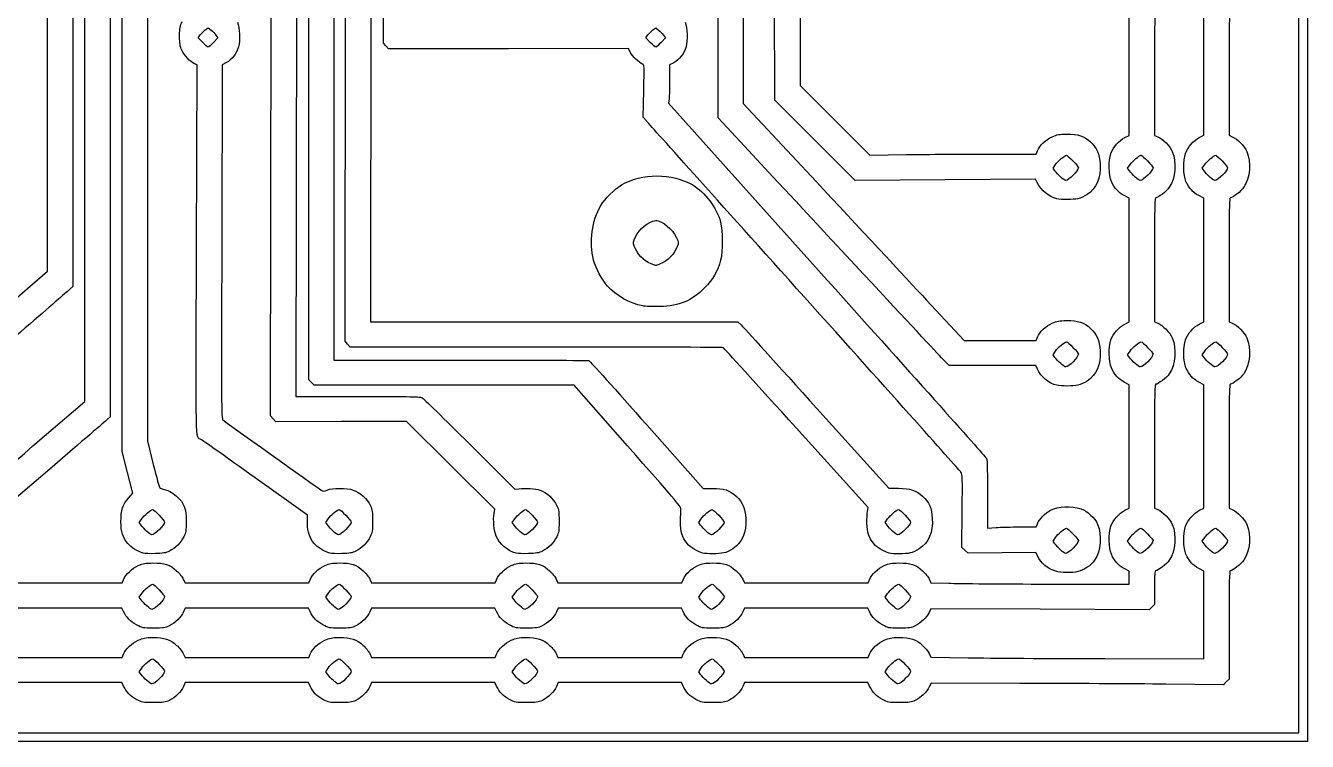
# Model space of a CAD drawing. Extents: x 0 to 100, y 0 to 150.
# Drawn here: x 56.43 to 100.08, y 0 to 24.37 of the extents above; entities that cross this region are included whole.
import ezdxf

# ---------------------------------------------------------------- set-up
doc = ezdxf.new("R2010")
doc.units = 0
doc.layers.add('Calque_1', color=7, linetype='CONTINUOUS')

msp = doc.modelspace()

# ---------------------------------------------------------------- linework, layer by layer
at = {"layer": 'Calque_1', "color": 7}
for p, q in [((99.790247, 0.285757), (99.790247, 75.041132)), ((100.075997, 75.041132), (100.075997, 0.000007)), ((68.611739, 23.781762), (68.611739, 47.816013)), ((59.309085, 33.750246), (59.309085, 22.402198)), ((60.578997, 31.210246), (60.578715, 20.724807)), ((68.192009, 29.429955), (68.175669, 14.287437)), ((67.307756, 13.624192), (67.329967, 28.76719)), ((66.928983, 27.513965), (66.928983, 12.985899)), ((66.071739, 12.314266), (66.071739, 26.842332)), ((80.867261, 26.801904), (80.867261, 24.265031)), ((80.009997, 23.683642), (80.009997, 26.130294)), ((82.803986, 25.802778), (82.803986, 22.335015)), ((57.1805, 16.017882), (57.181064, 25.541717)), ((65.652026, 25.62007), (65.63577, 11.747533)), ((58.038879, 25.026681), (58.038879, 15.494769)), ((64.767655, 11.084404), (64.789894, 24.957345)), ((81.940626, 21.833644), (81.935743, 25.244018)), ((94.011654, 22.741432), (94.011654, 24.844334)), ((96.551798, 22.742041), (96.551798, 24.844947)), ((62.306945, 23.959365), (62.37833, 24.055918)), ((62.547875, 24.227343), (62.646038, 24.302214)), ((62.646038, 24.302214), (62.745767, 24.224165)), ((62.911953, 24.052783), (62.978414, 23.959446)), ((77.546942, 23.959365), (77.61833, 24.055918)), ((77.787875, 24.227343), (77.886035, 24.302214)), ((77.886035, 24.302214), (77.985767, 24.224165)), ((78.151953, 24.052783), (78.218414, 23.959446)), ((80.867261, 24.265031), (80.867261, 21.728155)), ((62.46044, 23.800115), (62.306945, 23.959365)), ((62.46044, 23.800115), (62.46044, 23.800115)), ((62.978414, 23.959446), (62.829415, 23.800157)), ((68.699332, 23.683729), (68.611739, 23.781762)), ((68.786923, 23.585694), (68.699332, 23.683729)), ((72.873263, 23.589052), (68.786923, 23.585694)), ((76.959598, 23.592411), (72.873263, 23.589052)), ((77.021619, 23.470841), (76.959598, 23.592411)), ((77.700437, 23.800115), (77.546942, 23.959365)), ((77.700437, 23.800115), (77.700437, 23.800115)), ((78.218414, 23.959446), (78.069415, 23.800157)), ((80.009997, 21.236993), (80.009997, 23.683642)), ((58.450232, 11.572882), (58.451078, 22.981154)), ((62.271777, 23.038651), (62.176285, 23.078205)), ((62.248946, 16.77612), (62.271777, 23.038651)), ((63.128395, 23.039732), (63.110785, 17.020562)), ((63.269791, 23.114741), (63.128395, 23.039732)), ((78.358989, 23.034601), (78.358706, 22.542423)), ((78.505084, 23.112102), (78.358989, 23.034601)), ((94.011654, 20.638529), (94.011654, 22.741432)), ((94.870123, 22.749261), (94.870123, 20.638312)), ((96.551798, 20.639142), (96.551798, 22.742041)), ((97.410273, 22.74987), (97.410273, 20.638921)), ((59.309085, 22.402198), (59.309085, 11.054155)), ((82.803986, 22.335015), (83.992853, 21.147709)), ((77.460046, 21.251959), (77.480168, 22.149318)), ((78.339346, 21.891489), (78.320268, 21.732739)), ((83.306542, 20.468806), (81.940626, 21.833644)), ((78.320268, 21.732739), (83.729189, 15.705076)), ((80.867261, 21.728155), (83.349231, 19.063526)), ((77.570807, 21.127296), (77.460046, 21.251959)), ((80.163193, 21.072203), (80.009997, 21.236993)), ((83.992853, 21.147709), (85.181719, 19.960403)), ((59.721747, 9.873273), (59.721747, 20.861349)), ((60.578715, 20.724807), (60.578433, 10.239371)), ((93.856929, 20.560122), (94.011654, 20.638529)), ((94.870123, 20.638312), (94.980577, 20.592163)), ((96.39707, 20.560735), (96.551798, 20.639142)), ((97.410273, 20.638921), (97.520726, 20.592772)), ((84.672461, 19.103966), (83.306542, 20.468806)), ((90.835886, 20.00251), (90.881513, 20.111716)), ((85.181719, 19.960403), (86.426929, 19.981457)), ((89.254011, 20.00251), (90.835886, 20.00251)), ((91.416401, 19.51636), (91.499617, 19.64211)), ((93.956401, 19.51636), (94.039617, 19.64211)), ((96.496401, 19.51636), (96.579617, 19.64211)), ((91.481814, 19.424497), (91.416401, 19.51636)), ((91.675636, 19.216626), (91.675636, 19.216626)), ((94.021814, 19.424497), (93.956401, 19.51636)), ((94.215636, 19.216626), (94.215636, 19.216626)), ((96.561814, 19.424497), (96.496401, 19.51636)), ((96.755636, 19.216626), (96.755636, 19.216626)), ((87.747492, 19.127192), (84.672461, 19.103966)), ((90.822523, 19.150419), (87.747492, 19.127192)), ((90.880006, 19.029877), (90.822523, 19.150419)), ((91.549144, 18.476529), (91.549155, 18.476526)), ((94.01151, 18.494334), (93.836256, 18.58591)), ((94.01151, 16.391432), (94.01151, 18.494334)), ((96.551651, 18.494947), (96.376394, 18.586522)), ((96.551651, 16.392041), (96.551651, 18.494947)), ((77.824663, 16.223371), (77.824649, 16.22336)), ((94.01151, 14.288529), (94.01151, 16.391432)), ((94.870123, 16.399261), (94.870123, 14.288309)), ((96.551651, 14.289142), (96.551651, 16.392041)), ((97.410273, 16.39987), (97.410273, 14.288921)), ((52.871062, 12.283761), (57.1805, 16.017882)), ((58.038879, 15.494769), (57.919818, 15.385222)), ((87.112261, 15.025708), (88.393315, 13.652519)), ((77.444761, 14.828999), (77.444755, 14.828999)), ((68.175669, 14.287437), (74.427447, 14.287437)), ((74.427447, 14.287437), (80.679225, 14.287437)), ((80.679225, 14.287437), (80.802621, 14.168373)), ((93.856785, 14.210122), (94.01151, 14.288529)), ((94.870123, 14.288309), (94.980577, 14.242163)), ((96.396923, 14.210735), (96.551651, 14.289142)), ((97.410273, 14.288921), (97.520726, 14.242772)), ((67.396188, 13.525539), (67.307756, 13.624192)), ((88.393315, 13.652519), (89.614612, 13.652519)), ((89.614612, 13.652519), (90.835912, 13.652519)), ((90.835912, 13.652519), (90.881539, 13.761727)), ((67.484617, 13.426879), (67.396188, 13.525539)), ((73.818742, 13.428573), (67.484617, 13.426879)), ((91.416401, 13.16636), (91.499617, 13.29211)), ((91.481814, 13.074497), (91.416401, 13.16636)), ((93.956401, 13.16636), (94.039617, 13.29211)), ((94.021814, 13.074497), (93.956401, 13.16636)), ((96.496401, 13.16636), (96.579617, 13.29211)), ((96.561814, 13.074497), (96.496401, 13.16636)), ((66.928983, 12.985899), (71.244387, 12.985899)), ((87.883063, 12.795294), (87.77585, 12.89848)), ((89.354025, 12.795294), (87.883063, 12.795294)), ((90.824987, 12.795294), (89.354025, 12.795294)), ((90.88124, 12.677331), (90.824987, 12.795294)), ((91.675636, 12.866626), (91.675636, 12.866626)), ((94.215636, 12.866626), (94.215636, 12.866626)), ((96.755636, 12.866626), (96.755636, 12.866626)), ((66.164547, 12.221457), (66.071739, 12.314266)), ((66.257356, 12.128649), (66.164547, 12.221457)), ((94.011366, 12.144334), (93.836112, 12.23591)), ((96.551504, 12.144947), (96.376247, 12.236522)), ((70.680986, 12.127237), (66.257356, 12.128649)), ((75.104614, 12.125826), (70.680986, 12.127237)), ((76.930239, 10.060439), (75.104614, 12.125826)), ((91.549169, 12.12654), (91.549155, 12.126563)), ((94.011366, 10.043125), (94.011366, 12.144334)), ((96.551504, 10.043738), (96.551504, 12.144947)), ((56.681686, 10.060332), (58.450232, 11.572882)), ((65.63577, 11.747533), (67.744964, 11.747533)), ((59.309085, 11.054155), (59.205899, 10.957709)), ((64.857892, 10.983413), (64.767655, 11.084404)), ((64.948125, 10.882426), (64.857892, 10.983413)), ((83.378023, 11.334687), (85.830029, 8.620062)), ((67.174593, 10.888098), (64.948125, 10.882426)), ((69.401066, 10.893771), (67.174593, 10.888098)), ((70.907283, 9.399636), (69.401066, 10.893771)), ((77.580973, 10.780089), (79.499895, 8.613512)), ((85.12153, 7.963274), (82.671737, 10.672972)), ((60.578433, 10.239371), (60.776945, 9.433703)), ((71.541615, 10.132231), (73.090368, 8.590934)), ((94.011366, 7.941913), (94.011366, 10.043125)), ((94.870123, 10.049261), (94.870123, 7.938309)), ((96.551504, 7.942525), (96.551504, 10.043738)), ((97.410273, 10.04987), (97.410273, 7.938921)), ((59.900106, 9.160269), (59.721747, 9.873273)), ((57.330405, 9.343101), (55.5581, 7.82494)), ((72.413503, 7.905498), (70.907283, 9.399636)), ((60.078465, 8.447266), (59.900106, 9.160269)), ((66.024119, 7.706023), (64.250906, 8.972701)), ((59.934094, 8.28669), (60.078465, 8.447266)), ((73.090368, 8.590934), (73.224365, 8.605553)), ((79.499895, 8.613512), (79.8105, 8.615487)), ((85.830029, 8.620062), (86.150585, 8.618369)), ((89.183509, 8.416803), (89.185767, 7.261108)), ((72.383763, 7.754817), (72.413503, 7.905498)), ((85.097823, 7.831347), (85.12153, 7.963274)), ((93.864647, 7.868637), (94.011366, 7.941913)), ((94.870123, 7.938309), (94.980577, 7.892163)), ((96.404786, 7.869249), (96.551504, 7.942525)), ((97.410273, 7.938921), (97.520726, 7.892772)), ((60.301401, 7.451368), (60.384617, 7.577118)), ((60.366817, 7.359502), (60.301401, 7.451368)), ((66.029086, 7.428254), (66.024119, 7.706023)), ((66.651401, 7.451368), (66.734617, 7.577118)), ((66.716814, 7.359502), (66.651401, 7.451368)), ((73.001401, 7.451368), (73.084617, 7.577118)), ((73.066814, 7.359502), (73.001401, 7.451368)), ((79.351401, 7.451368), (79.434617, 7.577118)), ((79.416814, 7.359502), (79.351401, 7.451368)), ((85.701401, 7.451368), (85.784617, 7.577118)), ((85.766814, 7.359502), (85.701401, 7.451368)), ((88.312622, 6.598817), (88.323939, 7.840082)), ((60.560636, 7.151634), (60.560636, 7.151634)), ((66.910636, 7.151634), (66.910636, 7.151634)), ((73.260636, 7.151634), (73.260636, 7.151634)), ((79.610636, 7.151634), (79.610636, 7.151634)), ((85.960636, 7.151634), (85.960636, 7.151634)), ((89.185767, 7.261108), (89.476394, 7.281739)), ((90.301468, 7.302369), (90.835917, 7.302369)), ((90.835917, 7.302369), (90.881544, 7.411578)), ((88.421374, 6.501643), (88.312622, 6.598817)), ((91.416401, 6.816368), (91.499617, 6.942118)), ((91.481814, 6.724502), (91.416401, 6.816368)), ((93.956401, 6.816368), (94.039617, 6.942118)), ((94.021814, 6.724502), (93.956401, 6.816368)), ((96.496401, 6.816368), (96.579617, 6.942118)), ((96.561814, 6.724502), (96.496401, 6.816368)), ((60.434076, 6.409568), (60.434155, 6.409587)), ((66.784161, 6.409514), (66.784155, 6.409587)), ((73.134141, 6.409613), (73.134155, 6.409587)), ((79.484141, 6.411667), (79.484155, 6.411563)), ((85.834175, 6.411399), (85.834155, 6.411563)), ((88.53012, 6.404462), (88.421374, 6.501643)), ((89.67958, 6.420605), (88.53012, 6.404462)), ((90.829045, 6.436748), (89.67958, 6.420605)), ((90.881846, 6.326021), (90.829045, 6.436748)), ((91.675636, 6.516634), (91.675636, 6.516634)), ((94.215636, 6.516634), (94.215636, 6.516634)), ((96.755636, 6.516634), (96.755636, 6.516634)), ((91.512599, 5.792675), (91.512579, 5.792819)), ((94.011208, 5.794334), (93.835957, 5.88591)), ((94.011208, 5.572084), (94.011208, 5.794334)), ((96.551349, 5.794947), (96.376092, 5.886522)), ((96.551349, 4.302697), (96.551349, 5.794947)), ((55.508093, 5.397445), (57.614222, 5.397445)), ((57.614222, 5.397445), (59.72035, 5.397445)), ((59.72035, 5.397445), (59.765977, 5.506651)), ((61.799888, 5.526523), (61.858093, 5.397445)), ((61.858093, 5.397445), (63.964222, 5.397445)), ((63.964222, 5.397445), (66.07035, 5.397445)), ((66.07035, 5.397445), (66.115977, 5.506651)), ((68.149888, 5.526523), (68.208093, 5.397445)), ((68.208093, 5.397445), (70.314222, 5.397445)), ((70.314222, 5.397445), (72.42035, 5.397445)), ((72.42035, 5.397445), (72.465977, 5.506651)), ((74.499888, 5.526523), (74.558093, 5.397445)), ((74.558093, 5.397445), (76.664222, 5.397445)), ((76.664222, 5.397445), (78.77035, 5.397445)), ((78.77035, 5.397445), (78.815977, 5.506651)), ((80.849888, 5.526523), (80.908093, 5.397445)), ((80.908093, 5.397445), (83.014222, 5.397445)), ((83.014222, 5.397445), (85.12035, 5.397445)), ((85.12035, 5.397445), (85.165977, 5.506651)), ((87.198378, 5.529867), (87.255076, 5.404134)), ((87.255076, 5.404134), (87.862952, 5.384491)), ((91.241019, 5.357342), (94.011208, 5.349834)), ((94.011208, 5.349834), (94.011208, 5.572084)), ((60.301401, 4.911368), (60.384617, 5.037118)), ((60.366817, 4.819502), (60.301401, 4.911368)), ((66.651401, 4.911368), (66.734617, 5.037118)), ((66.716814, 4.819502), (66.651401, 4.911368)), ((73.001401, 4.911368), (73.084617, 5.037118)), ((73.066814, 4.819502), (73.001401, 4.911368)), ((79.351401, 4.911368), (79.434617, 5.037118)), ((79.416814, 4.819502), (79.351401, 4.911368)), ((85.701401, 4.911368), (85.784617, 5.037118)), ((85.766814, 4.819502), (85.701401, 4.911368)), ((94.870123, 5.236268), (94.870123, 4.662327)), ((57.61173, 4.540184), (55.512346, 4.540184)), ((59.711116, 4.540184), (57.61173, 4.540184)), ((59.767363, 4.422224), (59.711116, 4.540184)), ((60.560636, 4.611634), (60.560636, 4.611634)), ((61.862346, 4.540184), (61.803842, 4.407576)), ((63.96173, 4.540184), (61.862346, 4.540184)), ((66.061116, 4.540184), (63.96173, 4.540184)), ((66.117363, 4.422224), (66.061116, 4.540184)), ((66.910636, 4.611634), (66.910636, 4.611634)), ((68.212346, 4.540184), (68.153839, 4.407576)), ((70.31173, 4.540184), (68.212346, 4.540184)), ((72.411116, 4.540184), (70.31173, 4.540184)), ((72.467363, 4.422224), (72.411116, 4.540184)), ((73.260636, 4.611634), (73.260636, 4.611634)), ((74.562346, 4.540184), (74.503839, 4.407576)), ((76.66173, 4.540184), (74.562346, 4.540184)), ((78.761116, 4.540184), (76.66173, 4.540184)), ((78.817363, 4.422224), (78.761116, 4.540184)), ((79.610636, 4.611634), (79.610636, 4.611634)), ((80.912346, 4.540184), (80.853839, 4.407576)), ((83.01173, 4.540184), (80.912346, 4.540184)), ((85.111116, 4.540184), (83.01173, 4.540184)), ((85.167363, 4.422224), (85.111116, 4.540184)), ((85.960636, 4.611634), (85.960636, 4.611634)), ((87.25778, 4.518289), (87.199052, 4.394298)), ((90.974012, 4.500368), (87.25778, 4.518289)), ((94.690246, 4.482447), (90.974012, 4.500368)), ((94.780187, 4.572386), (94.690246, 4.482447)), ((94.870123, 4.662327), (94.780187, 4.572386)), ((96.551349, 2.810447), (96.551349, 4.302697)), ((97.410273, 3.966878), (97.410273, 2.122937)), ((55.50824, 2.858063), (57.614368, 2.858063)), ((57.614368, 2.858063), (59.720497, 2.858063)), ((59.720497, 2.858063), (59.766124, 2.967269)), ((61.800034, 2.987138), (61.85824, 2.858063)), ((61.85824, 2.858063), (63.964368, 2.858063)), ((63.964368, 2.858063), (66.070497, 2.858063)), ((66.070497, 2.858063), (66.116124, 2.967269)), ((68.150034, 2.987138), (68.20824, 2.858063)), ((68.20824, 2.858063), (70.314368, 2.858063)), ((70.314368, 2.858063), (72.420497, 2.858063)), ((72.420497, 2.858063), (72.466124, 2.967269)), ((74.500034, 2.987138), (74.55824, 2.858063)), ((74.55824, 2.858063), (76.664368, 2.858063)), ((76.664368, 2.858063), (78.770497, 2.858063)), ((78.770497, 2.858063), (78.816124, 2.967269)), ((80.850034, 2.987138), (80.90824, 2.858063)), ((80.90824, 2.858063), (83.014368, 2.858063)), ((83.014368, 2.858063), (85.120497, 2.858063)), ((85.120497, 2.858063), (85.166124, 2.967269)), ((87.198381, 2.990807), (87.254935, 2.865396)), ((87.254935, 2.865396), (88.529702, 2.84564)), ((93.177913, 2.818152), (96.551349, 2.810447)), ((60.301401, 2.37136), (60.384617, 2.49711)), ((60.366817, 2.279494), (60.301401, 2.37136)), ((66.651401, 2.37136), (66.734617, 2.49711)), ((66.716814, 2.279494), (66.651401, 2.37136)), ((73.001401, 2.37136), (73.084617, 2.49711)), ((73.066814, 2.279494), (73.001401, 2.37136)), ((79.351401, 2.37136), (79.434617, 2.49711)), ((79.416814, 2.279494), (79.351401, 2.37136)), ((85.701401, 2.37136), (85.784617, 2.49711)), ((85.766814, 2.279494), (85.701401, 2.37136)), ((57.611876, 2.000802), (55.512496, 2.000802)), ((59.711263, 2.000802), (57.611876, 2.000802)), ((59.767515, 1.882839), (59.711263, 2.000802)), ((60.560636, 2.071626), (60.560636, 2.071626)), ((61.862496, 2.000802), (61.803988, 1.868194)), ((63.961876, 2.000802), (61.862496, 2.000802)), ((66.061263, 2.000802), (63.961876, 2.000802)), ((66.117515, 1.882839), (66.061263, 2.000802)), ((66.910636, 2.071626), (66.910636, 2.071626)), ((68.212493, 2.000802), (68.153988, 1.868194)), ((70.311876, 2.000802), (68.212493, 2.000802)), ((72.411263, 2.000802), (70.311876, 2.000802)), ((72.467515, 1.882839), (72.411263, 2.000802)), ((73.260636, 2.071626), (73.260636, 2.071626)), ((74.562493, 2.000802), (74.503988, 1.868194)), ((76.661876, 2.000802), (74.562493, 2.000802)), ((78.761263, 2.000802), (76.661876, 2.000802)), ((78.817515, 1.882839), (78.761263, 2.000802)), ((79.610636, 2.071626), (79.610636, 2.071626)), ((80.912493, 2.000802), (80.853988, 1.868194)), ((83.011876, 2.000802), (80.912493, 2.000802)), ((85.111263, 2.000802), (83.011876, 2.000802)), ((85.167515, 1.882839), (85.111263, 2.000802)), ((85.960636, 2.071626), (85.960636, 2.071626)), ((87.266148, 1.978769), (87.202648, 1.855319)), ((90.282398, 1.973887), (87.266148, 1.978769)), ((97.215026, 1.927687), (95.256835, 1.948346)), ((97.312649, 2.025313), (97.215026, 1.927687)), ((97.410273, 2.122937), (97.312649, 2.025313)), ((50.037997, 0.285757), (99.790247, 0.285757)), ((100.075997, 0.000007), (50.037997, 0.000007))]:
    msp.add_line(p, q, dxfattribs=at)
for points in [[(58.451078, 22.981154), (58.451643, 30.743507), (58.462283, 34.408953), (58.484524, 34.450516)], [(59.721747, 20.861349), (59.721747, 28.336925), (59.732189, 31.868958), (59.754437, 31.910516)], [(61.675157, 24.018897), (61.675157, 24.301788), (61.684668, 24.356084), (61.7633, 24.516787)], [(63.644732, 24.489347), (63.72326, 24.306735), (63.741557, 23.863418), (63.679392, 23.649575)], [(78.884718, 24.489197), (78.963246, 24.306588), (78.981543, 23.863268), (78.919378, 23.649425)], [(94.910235, 24.860209), (94.878322, 24.860209), (94.870123, 24.428748), (94.870123, 22.749261)], [(97.450382, 24.860822), (97.418471, 24.860822), (97.410273, 24.429361), (97.410273, 22.74987)], [(61.747775, 23.542632), (61.687704, 23.674137), (61.675241, 23.755871), (61.675157, 24.018897)], [(62.37833, 24.055918), (62.417593, 24.109021), (62.493889, 24.186164), (62.547875, 24.227343)], [(62.745767, 24.224165), (62.800619, 24.181236), (62.875403, 24.104116), (62.911953, 24.052783)], [(77.61833, 24.055918), (77.657593, 24.109021), (77.733886, 24.186164), (77.787875, 24.227343)], [(77.985767, 24.224165), (78.040617, 24.181236), (78.115403, 24.104116), (78.151953, 24.052783)], [(62.647178, 23.640866), (62.62889, 23.640866), (62.544861, 23.71253), (62.46044, 23.800115)], [(62.829415, 23.800157), (62.747469, 23.71255), (62.66546, 23.640866), (62.647178, 23.640866)], [(63.679392, 23.649575), (63.614094, 23.42496), (63.449544, 23.210101), (63.269791, 23.114741)], [(77.887175, 23.640866), (77.868887, 23.640866), (77.784861, 23.71253), (77.700437, 23.800115)], [(78.069415, 23.800157), (77.987469, 23.71255), (77.90546, 23.640866), (77.887175, 23.640866)], [(78.919378, 23.649425), (78.85353, 23.422922), (78.68918, 23.209768), (78.505084, 23.112102)], [(62.176285, 23.078205), (62.037976, 23.135496), (61.831561, 23.359208), (61.747775, 23.542632)], [(77.432902, 23.068073), (77.329902, 23.100763), (77.091122, 23.334601), (77.021619, 23.470841)], [(77.480168, 22.149318), (77.500263, 23.044598), (77.50015, 23.046729), (77.432902, 23.068073)], [(78.358706, 22.542423), (78.358706, 22.271724), (78.349845, 21.978805), (78.339346, 21.891489)], [(82.953804, 15.125332), (80.054075, 18.357843), (77.631725, 21.058727), (77.570807, 21.127296)], [(87.77585, 12.89848), (87.691386, 12.979774), (85.001873, 15.867512), (80.163193, 21.072203)], [(90.881513, 20.111716), (90.956903, 20.292149), (91.168322, 20.49391), (91.382915, 20.590215)], [(91.382915, 20.590215), (91.552161, 20.666167), (91.622093, 20.678785), (91.882894, 20.680425)], [(91.882894, 20.680425), (92.27577, 20.682965), (92.463041, 20.620918), (92.690292, 20.413223)], [(93.386642, 20.023748), (93.458981, 20.232307), (93.658041, 20.459338), (93.856929, 20.560122)], [(94.980577, 20.592163), (95.153455, 20.519928), (95.394419, 20.274192), (95.474333, 20.088622)], [(95.926783, 20.02436), (95.999122, 20.232919), (96.198182, 20.45995), (96.39707, 20.560735)], [(97.520726, 20.592772), (97.693604, 20.520538), (97.934568, 20.274804), (98.014482, 20.089234)], [(92.690292, 20.413223), (92.913725, 20.209018), (92.999453, 20.010985), (93.020038, 19.651508)], [(95.474333, 20.088622), (95.6308, 19.725298), (95.585554, 19.176821), (95.373712, 18.868922)], [(98.014482, 20.089234), (98.170949, 19.72591), (98.125703, 19.177431), (97.913859, 18.869532)], [(86.426929, 19.981457), (87.111792, 19.993056), (88.383979, 20.00251), (89.254011, 20.00251)], [(91.499617, 19.64211), (91.578803, 19.761763), (91.811726, 19.957866), (91.874662, 19.957866)], [(91.874662, 19.957866), (91.922236, 19.957866), (92.280108, 19.586289), (92.280108, 19.536894)], [(93.020038, 19.651508), (93.046962, 19.181283), (92.896718, 18.8354), (92.572651, 18.621569)], [(93.402164, 19.071248), (93.310343, 19.277055), (93.30215, 19.780128), (93.386642, 20.023748)], [(94.039617, 19.64211), (94.118803, 19.761763), (94.351726, 19.957866), (94.414662, 19.957866)], [(94.414662, 19.957866), (94.462236, 19.957866), (94.820108, 19.586289), (94.820108, 19.536894)], [(95.942305, 19.07186), (95.850484, 19.277665), (95.842288, 19.780737), (95.926783, 20.02436)], [(96.579617, 19.64211), (96.658803, 19.761763), (96.891726, 19.957866), (96.954662, 19.957866)], [(96.954662, 19.957866), (97.002236, 19.957866), (97.360108, 19.586289), (97.360108, 19.536894)], [(76.717449, 18.949105), (77.39783, 19.357449), (78.453082, 19.357449), (79.146719, 18.949105)], [(91.675636, 19.216626), (91.60501, 19.280428), (91.517795, 19.373968), (91.481814, 19.424497)], [(91.846462, 19.100616), (91.823122, 19.100616), (91.746256, 19.152821), (91.675636, 19.216626)], [(92.280108, 19.536894), (92.280108, 19.435207), (91.947537, 19.100616), (91.846462, 19.100616)], [(94.215636, 19.216626), (94.14501, 19.280428), (94.057795, 19.373968), (94.021814, 19.424497)], [(94.386462, 19.100616), (94.363122, 19.100616), (94.286256, 19.152821), (94.215636, 19.216626)], [(94.820108, 19.536894), (94.820108, 19.435207), (94.487537, 19.100616), (94.386462, 19.100616)], [(96.755636, 19.216626), (96.68501, 19.280428), (96.597795, 19.373968), (96.561814, 19.424497)], [(96.926462, 19.100616), (96.903122, 19.100616), (96.826256, 19.152821), (96.755636, 19.216626)], [(97.360108, 19.536894), (97.360108, 19.435207), (97.027537, 19.100616), (96.926462, 19.100616)], [(76.015187, 18.246843), (76.150397, 18.472124), (76.492168, 18.813892), (76.717449, 18.949105)], [(79.146719, 18.949105), (79.570645, 18.699535), (79.954907, 18.186221), (80.093171, 17.684794)], [(83.349231, 19.063526), (84.714317, 17.59798), (86.407681, 15.78096), (87.112261, 15.025708)], [(91.549155, 18.476526), (91.270915, 18.543122), (91.008733, 18.759931), (90.880006, 19.029877)], [(93.836256, 18.58591), (93.641774, 18.68753), (93.505271, 18.84015), (93.402164, 19.071248)], [(95.373712, 18.868922), (95.281888, 18.735457), (94.990855, 18.510209), (94.910235, 18.510209)], [(96.376394, 18.586522), (96.181912, 18.688142), (96.045409, 18.840759), (95.942305, 19.07186)], [(97.913859, 18.869532), (97.822035, 18.736069), (97.531002, 18.510822), (97.450382, 18.510822)], [(92.265486, 18.480734), (92.103555, 18.443986), (91.695123, 18.441587), (91.549144, 18.476529)], [(92.572651, 18.621569), (92.482292, 18.561944), (92.344068, 18.498568), (92.265486, 18.480734)], [(94.910235, 18.510209), (94.878322, 18.510209), (94.870123, 18.078748), (94.870123, 16.399261)], [(97.450382, 18.510822), (97.418471, 18.510822), (97.410273, 18.079361), (97.410273, 16.39987)], [(75.773305, 16.391435), (75.618332, 17.003752), (75.715233, 17.747055), (76.015187, 18.246843)], [(77.152548, 17.084818), (77.249486, 17.36062), (77.508504, 17.618308), (77.782589, 17.711619)], [(77.782589, 17.711619), (77.887946, 17.747487), (77.890376, 17.747617), (77.971159, 17.721666)], [(77.971159, 17.721666), (78.261664, 17.628401), (78.530029, 17.359477), (78.633915, 17.057516)], [(80.093171, 17.684794), (80.171739, 17.399848), (80.173452, 16.674139), (80.096247, 16.383044)], [(77.198262, 16.768404), (77.120132, 16.925371), (77.113251, 16.973001), (77.152548, 17.084818)], [(78.633915, 17.057516), (78.661968, 16.975999), (78.66194, 16.975446), (78.62765, 16.877263)], [(62.401868, 10.279876), (62.213154, 10.380652), (62.223966, 9.921358), (62.248946, 16.77612)], [(63.110785, 17.020562), (63.094472, 11.445044), (63.09704, 10.997541), (63.145774, 10.949197)], [(77.824649, 16.22336), (77.558237, 16.306726), (77.328604, 16.506542), (77.198262, 16.768404)], [(78.62765, 16.877263), (78.529056, 16.595112), (78.296595, 16.3566), (78.013952, 16.2476)], [(76.2328, 15.517285), (76.049649, 15.722054), (75.843432, 16.114369), (75.773305, 16.391435)], [(77.891104, 16.202882), (77.888846, 16.203164), (77.85886, 16.212647), (77.824663, 16.223371)], [(78.013952, 16.2476), (77.948731, 16.222454), (77.893449, 16.202323), (77.891104, 16.202882)], [(80.096247, 16.383044), (79.99936, 16.017758), (79.830069, 15.726561), (79.549921, 15.443303)], [(57.919818, 15.385222), (57.854334, 15.32497), (55.864797, 13.598738), (53.498629, 11.549148)], [(77.444755, 14.828999), (77.008609, 14.906658), (76.54187, 15.171727), (76.2328, 15.517285)], [(79.549921, 15.443303), (79.105241, 14.993692), (78.703469, 14.826634), (78.025625, 14.809497)], [(83.729189, 15.705076), (86.704094, 12.389857), (89.147822, 9.653805), (89.15969, 9.624951)], [(88.280646, 9.164689), (88.250609, 9.210527), (85.85353, 11.892818), (82.953804, 15.125332)], [(78.025625, 14.809497), (77.798614, 14.803768), (77.537223, 14.812545), (77.444761, 14.828999)], [(80.802621, 14.168373), (80.870487, 14.102889), (82.029416, 12.82773), (83.378023, 11.334687)], [(90.881539, 13.761727), (90.956929, 13.942161), (91.168347, 14.143921), (91.38294, 14.240224)], [(91.38294, 14.240224), (91.552186, 14.316178), (91.622118, 14.328794), (91.88292, 14.330436)], [(91.88292, 14.330436), (92.275795, 14.332976), (92.463067, 14.27093), (92.690318, 14.063234)], [(92.690318, 14.063234), (92.91375, 13.859029), (92.999478, 13.660997), (93.020063, 13.301516)], [(93.386498, 13.673748), (93.458837, 13.882307), (93.657897, 14.109338), (93.856785, 14.210122)], [(94.980577, 14.242163), (95.153455, 14.169928), (95.394419, 13.924192), (95.474333, 13.738622)], [(95.926636, 13.67436), (95.998975, 13.882919), (96.198035, 14.10995), (96.396923, 14.210735)], [(97.520726, 14.242772), (97.693604, 14.170538), (97.934568, 13.924804), (98.014482, 13.739234)], [(91.499617, 13.29211), (91.578803, 13.411763), (91.811726, 13.607866), (91.874662, 13.607866)], [(91.874662, 13.607866), (91.922236, 13.607866), (92.280108, 13.236289), (92.280108, 13.186894)], [(93.40202, 12.721248), (93.310199, 12.927055), (93.302006, 13.430128), (93.386498, 13.673748)], [(94.039617, 13.29211), (94.118803, 13.411763), (94.351726, 13.607866), (94.414662, 13.607866)], [(94.414662, 13.607866), (94.462236, 13.607866), (94.820108, 13.236289), (94.820108, 13.186894)], [(95.474333, 13.738622), (95.6308, 13.375298), (95.585554, 12.826818), (95.373712, 12.51892)], [(95.942158, 12.72186), (95.850337, 12.927665), (95.842142, 13.430737), (95.926636, 13.67436)], [(96.579617, 13.29211), (96.658803, 13.411763), (96.891726, 13.607866), (96.954662, 13.607866)], [(96.954662, 13.607866), (97.002236, 13.607866), (97.360108, 13.236289), (97.360108, 13.186894)], [(98.014482, 13.739234), (98.170949, 13.37591), (98.125703, 12.827431), (97.913859, 12.519532)], [(80.187405, 13.406418), (80.168411, 13.419485), (77.30251, 13.429447), (73.818742, 13.428573)], [(82.671737, 10.672972), (81.324354, 12.163303), (80.206404, 13.393354), (80.187405, 13.406418)], [(92.280108, 13.186894), (92.280108, 13.085207), (91.947537, 12.750616), (91.846462, 12.750616)], [(93.020063, 13.301516), (93.046987, 12.831294), (92.896744, 12.485411), (92.572676, 12.27158)], [(94.820108, 13.186894), (94.820108, 13.085207), (94.487537, 12.750616), (94.386462, 12.750616)], [(97.360108, 13.186894), (97.360108, 13.085207), (97.027537, 12.750616), (96.926462, 12.750616)], [(71.244387, 12.985899), (73.617859, 12.985899), (75.5828, 12.977065), (75.61092, 12.966284)], [(75.61092, 12.966284), (75.63903, 12.955503), (76.525563, 11.971705), (77.580973, 10.780089)], [(91.549155, 12.126563), (91.272016, 12.192896), (91.008711, 12.410016), (90.88124, 12.677331)], [(91.675636, 12.866626), (91.60501, 12.930428), (91.517795, 13.023968), (91.481814, 13.074497)], [(91.846462, 12.750616), (91.823122, 12.750616), (91.746256, 12.802821), (91.675636, 12.866626)], [(93.836112, 12.23591), (93.64163, 12.33753), (93.505127, 12.49015), (93.40202, 12.721248)], [(94.215636, 12.866626), (94.14501, 12.930428), (94.057795, 13.023968), (94.021814, 13.074497)], [(94.386462, 12.750616), (94.363122, 12.750616), (94.286256, 12.802821), (94.215636, 12.866626)], [(96.376247, 12.236522), (96.181765, 12.338142), (96.045263, 12.490759), (95.942158, 12.72186)], [(96.755636, 12.866626), (96.68501, 12.930428), (96.597795, 13.023968), (96.561814, 13.074497)], [(96.926462, 12.750616), (96.903122, 12.750616), (96.826256, 12.802821), (96.755636, 12.866626)], [(92.572676, 12.27158), (92.482317, 12.211955), (92.344093, 12.148579), (92.265511, 12.130745)], [(95.373712, 12.51892), (95.281888, 12.385457), (94.990855, 12.160209), (94.910235, 12.160209)], [(97.913859, 12.519532), (97.822035, 12.386069), (97.531002, 12.160822), (97.450382, 12.160822)], [(92.265511, 12.130745), (92.103581, 12.093997), (91.695149, 12.091598), (91.549169, 12.12654)], [(94.910235, 12.160209), (94.878322, 12.160209), (94.870123, 11.728748), (94.870123, 10.049261)], [(97.450382, 12.160822), (97.418471, 12.160822), (97.410273, 11.729361), (97.410273, 10.04987)], [(67.744964, 11.747533), (69.289797, 11.747533), (69.872713, 11.737627), (69.923508, 11.710531)], [(69.923508, 11.710531), (69.961653, 11.690182), (70.6898, 10.979948), (71.541615, 10.132231)], [(59.205899, 10.957709), (59.149147, 10.904659), (58.305172, 10.178089), (57.330405, 9.343101)], [(63.145774, 10.949197), (63.190696, 10.904623), (66.283439, 8.695864), (66.495346, 8.557016)], [(54.833006, 8.580621), (54.90836, 8.549743), (55.018627, 8.638006), (56.681686, 10.060332)], [(64.250906, 8.972701), (63.275636, 9.669375), (62.443572, 10.257603), (62.401868, 10.279876)], [(78.7467, 7.910736), (78.754461, 7.982214), (78.477801, 8.309637), (76.930239, 10.060439)], [(89.15969, 9.624951), (89.171571, 9.596099), (89.182267, 9.052429), (89.183509, 8.416803)], [(60.776945, 9.433703), (60.886126, 8.990589), (60.989822, 8.624518), (61.007377, 8.620209)], [(88.323939, 7.840082), (88.334269, 8.972174), (88.330459, 9.088672), (88.280646, 9.164689)], [(61.007377, 8.620209), (61.30073, 8.548242), (61.417304, 8.492543), (61.573664, 8.349639)], [(61.573664, 8.349639), (61.833495, 8.112166), (61.895476, 7.947083), (61.895307, 7.492996)], [(66.495346, 8.557016), (66.562772, 8.51284), (66.581827, 8.513167), (66.693903, 8.560431)], [(66.693903, 8.560431), (66.871441, 8.63531), (67.368174, 8.635344), (67.588181, 8.560431)], [(67.588181, 8.560431), (67.810572, 8.48477), (68.072223, 8.244348), (68.170456, 8.025394)], [(73.224365, 8.605553), (73.466655, 8.631969), (73.783735, 8.610464), (73.94584, 8.55663)], [(73.94584, 8.55663), (74.159897, 8.485532), (74.423259, 8.242087), (74.520436, 8.02549)], [(79.8105, 8.615487), (80.211399, 8.618027), (80.396675, 8.557301), (80.62529, 8.348361)], [(80.62529, 8.348361), (80.848722, 8.144156), (80.93445, 7.946124), (80.955035, 7.586643)], [(86.150585, 8.618369), (86.563519, 8.616393), (86.748078, 8.555783), (86.975323, 8.348093)], [(86.975323, 8.348093), (87.198756, 8.143885), (87.284484, 7.945856), (87.305069, 7.586375)], [(59.676815, 7.477132), (59.674275, 7.874713), (59.734749, 8.06497), (59.934094, 8.28669)], [(60.384617, 7.577118), (60.463803, 7.696772), (60.696726, 7.892874), (60.759662, 7.892874)], [(60.759662, 7.892874), (60.807236, 7.892874), (61.165108, 7.521297), (61.165108, 7.471903)], [(66.734617, 7.577118), (66.813803, 7.696772), (67.046726, 7.892874), (67.109662, 7.892874)], [(67.109662, 7.892874), (67.157236, 7.892874), (67.515108, 7.521297), (67.515108, 7.471903)], [(68.170456, 8.025394), (68.235373, 7.880705), (68.24551, 7.808667), (68.245389, 7.492943)], [(73.084617, 7.577118), (73.163803, 7.696772), (73.396726, 7.892874), (73.459662, 7.892874)], [(73.459662, 7.892874), (73.507236, 7.892874), (73.865108, 7.521297), (73.865108, 7.471903)], [(74.520436, 8.02549), (74.585353, 7.880803), (74.59549, 7.808766), (74.595369, 7.493041)], [(78.732815, 7.493044), (78.735355, 7.676398), (78.741676, 7.864361), (78.7467, 7.910736)], [(79.434617, 7.577118), (79.513803, 7.696772), (79.746726, 7.892874), (79.809662, 7.892874)], [(79.809662, 7.892874), (79.857236, 7.892874), (80.215108, 7.521297), (80.215108, 7.471903)], [(85.784617, 7.577118), (85.863803, 7.696772), (86.096726, 7.892874), (86.159662, 7.892874)], [(86.159662, 7.892874), (86.207236, 7.892874), (86.565108, 7.521297), (86.565108, 7.471903)], [(90.881544, 7.411578), (90.946994, 7.56822), (91.158077, 7.785161), (91.327241, 7.869644)], [(91.327241, 7.869644), (91.603765, 8.007747), (92.023494, 8.02669), (92.36907, 7.91666)], [(92.36907, 7.91666), (92.576901, 7.850487), (92.840234, 7.604471), (92.932456, 7.390321)], [(93.386879, 7.325325), (93.458007, 7.530472), (93.669807, 7.771329), (93.864647, 7.868637)], [(94.980577, 7.892163), (95.153455, 7.819928), (95.394419, 7.574192), (95.474333, 7.388622)], [(95.927017, 7.325938), (95.998143, 7.531082), (96.209945, 7.771942), (96.404786, 7.869249)], [(97.520726, 7.892772), (97.693604, 7.820538), (97.934568, 7.574804), (98.014482, 7.389234)], [(59.909244, 6.734801), (59.731721, 6.958941), (59.679044, 7.127177), (59.676815, 7.477132)], [(61.165108, 7.471903), (61.165108, 7.370215), (60.832537, 7.035624), (60.731465, 7.035624)], [(61.895307, 7.492996), (61.895307, 7.169787), (61.886219, 7.109645), (61.817236, 6.969121)], [(66.259244, 6.734801), (66.093586, 6.943961), (66.034562, 7.121792), (66.029086, 7.428254)], [(67.515108, 7.471903), (67.515108, 7.370215), (67.182537, 7.035624), (67.081465, 7.035624)], [(68.245389, 7.492943), (68.245389, 7.169733), (68.236301, 7.109592), (68.167321, 6.969068)], [(72.454863, 6.99042), (72.380218, 7.159192), (72.343696, 7.551817), (72.383763, 7.754817)], [(73.865108, 7.471903), (73.865108, 7.370215), (73.532537, 7.035624), (73.431465, 7.035624)], [(74.595369, 7.493041), (74.595369, 7.169832), (74.586282, 7.10969), (74.517301, 6.969166)], [(78.959244, 6.734837), (78.774298, 6.968348), (78.727596, 7.124736), (78.732815, 7.493044)], [(80.215108, 7.471903), (80.215108, 7.370215), (79.882537, 7.035624), (79.781465, 7.035624)], [(80.955035, 7.586643), (80.981959, 7.116421), (80.831715, 6.770538), (80.507648, 6.556707)], [(85.079084, 7.424967), (85.076261, 7.575916), (85.084785, 7.758785), (85.097823, 7.831347)], [(85.309244, 6.734837), (85.144226, 6.943188), (85.084564, 7.122083), (85.079084, 7.424967)], [(86.565108, 7.471903), (86.565108, 7.370215), (86.232537, 7.035624), (86.131465, 7.035624)], [(87.305069, 7.586375), (87.331993, 7.11615), (87.181749, 6.77027), (86.857682, 6.556436)], [(60.560636, 7.151634), (60.490013, 7.215433), (60.402795, 7.308976), (60.366817, 7.359502)], [(60.731465, 7.035624), (60.708125, 7.035624), (60.631259, 7.087829), (60.560636, 7.151634)], [(66.910636, 7.151634), (66.840013, 7.215433), (66.752795, 7.308976), (66.716814, 7.359502)], [(67.081465, 7.035624), (67.058125, 7.035624), (66.981259, 7.087829), (66.910636, 7.151634)], [(73.134155, 6.409587), (72.838858, 6.486154), (72.579995, 6.707496), (72.454863, 6.99042)], [(73.260636, 7.151634), (73.190013, 7.215433), (73.102795, 7.308976), (73.066814, 7.359502)], [(73.431465, 7.035624), (73.408125, 7.035624), (73.331259, 7.087829), (73.260636, 7.151634)], [(79.610636, 7.151634), (79.540013, 7.215433), (79.452795, 7.308976), (79.416814, 7.359502)], [(79.781465, 7.035624), (79.758125, 7.035624), (79.681256, 7.087829), (79.610636, 7.151634)], [(85.960636, 7.151634), (85.890013, 7.215433), (85.802795, 7.308976), (85.766814, 7.359502)], [(86.131465, 7.035624), (86.108125, 7.035624), (86.031256, 7.087829), (85.960636, 7.151634)], [(89.476394, 7.281739), (89.636239, 7.293084), (90.007525, 7.302369), (90.301468, 7.302369)], [(91.499617, 6.942118), (91.578803, 7.061772), (91.811726, 7.257874), (91.874662, 7.257874)], [(91.874662, 7.257874), (91.922236, 7.257874), (92.280108, 6.886297), (92.280108, 6.836903)], [(92.932456, 7.390321), (93.08993, 7.024654), (93.044947, 6.477465), (92.831968, 6.167906)], [(93.401865, 6.371248), (93.309739, 6.577741), (93.301848, 7.08008), (93.386879, 7.325325)], [(94.039617, 6.942118), (94.118803, 7.061772), (94.351726, 7.257874), (94.414662, 7.257874)], [(94.414662, 7.257874), (94.462236, 7.257874), (94.820108, 6.886297), (94.820108, 6.836903)], [(95.474333, 7.388622), (95.6308, 7.025298), (95.585554, 6.476818), (95.373712, 6.16892)], [(95.942003, 6.37186), (95.849877, 6.578351), (95.841984, 7.080689), (95.927017, 7.325938)], [(96.579617, 6.942118), (96.658803, 7.061772), (96.891726, 7.257874), (96.954662, 7.257874)], [(96.954662, 7.257874), (97.002236, 7.257874), (97.360108, 6.886297), (97.360108, 6.836903)], [(98.014482, 7.389234), (98.170949, 7.02591), (98.125703, 6.477431), (97.913859, 6.169532)], [(60.434155, 6.409587), (60.26233, 6.454139), (60.00551, 6.613253), (59.909244, 6.734801)], [(61.817236, 6.969121), (61.718004, 6.766968), (61.525283, 6.573928), (61.326745, 6.477817)], [(66.784155, 6.409587), (66.61233, 6.454139), (66.35551, 6.613253), (66.259244, 6.734801)], [(68.167321, 6.969068), (68.068088, 6.766915), (67.875367, 6.573875), (67.67683, 6.477764)], [(74.517301, 6.969166), (74.418069, 6.767013), (74.225348, 6.573973), (74.02681, 6.477863)], [(79.484155, 6.411563), (79.316699, 6.451644), (79.056732, 6.611746), (78.959244, 6.734837)], [(80.507648, 6.556707), (80.417289, 6.497082), (80.279065, 6.433706), (80.200483, 6.415872)], [(85.834155, 6.411563), (85.666699, 6.451644), (85.406732, 6.611746), (85.309244, 6.734837)], [(86.857682, 6.556436), (86.767323, 6.496814), (86.629099, 6.433438), (86.550517, 6.415604)], [(91.675636, 6.516634), (91.60501, 6.580433), (91.517795, 6.673976), (91.481814, 6.724502)], [(92.280108, 6.836903), (92.280108, 6.735215), (91.947537, 6.400624), (91.846462, 6.400624)], [(94.215636, 6.516634), (94.14501, 6.580433), (94.057795, 6.673976), (94.021814, 6.724502)], [(94.820108, 6.836903), (94.820108, 6.735215), (94.487537, 6.400624), (94.386462, 6.400624)], [(96.755636, 6.516634), (96.68501, 6.580433), (96.597795, 6.673976), (96.561814, 6.724502)], [(97.360108, 6.836903), (97.360108, 6.735215), (97.027537, 6.400624), (96.926462, 6.400624)], [(60.851322, 6.393481), (60.675306, 6.388457), (60.487546, 6.395739), (60.434076, 6.409568)], [(61.326745, 6.477817), (61.200812, 6.416855), (61.110681, 6.400864), (60.851322, 6.393481)], [(67.201407, 6.393427), (67.02539, 6.388432), (66.837631, 6.395685), (66.784161, 6.409514)], [(67.67683, 6.477764), (67.550896, 6.416801), (67.460766, 6.400813), (67.201407, 6.393427)], [(73.551387, 6.393526), (73.37537, 6.388503), (73.187611, 6.395784), (73.134141, 6.409613)], [(74.02681, 6.477863), (73.900877, 6.4169), (73.810746, 6.400909), (73.551387, 6.393526)], [(80.200483, 6.415872), (80.038552, 6.379124), (79.63012, 6.376725), (79.484141, 6.411667)], [(86.550517, 6.415604), (86.388586, 6.378856), (85.980154, 6.376457), (85.834175, 6.411399)], [(91.512579, 5.792819), (91.213472, 5.886297), (91.009182, 6.058994), (90.881846, 6.326021)], [(91.846462, 6.400624), (91.823122, 6.400624), (91.746256, 6.452829), (91.675636, 6.516634)], [(92.831968, 6.167906), (92.716807, 6.000529), (92.459556, 5.824634), (92.265517, 5.780596)], [(93.835957, 5.88591), (93.641474, 5.98753), (93.504972, 6.14015), (93.401865, 6.371248)], [(94.386462, 6.400624), (94.363122, 6.400624), (94.286256, 6.452829), (94.215636, 6.516634)], [(95.373712, 6.16892), (95.281888, 6.035457), (94.990855, 5.810209), (94.910235, 5.810209)], [(96.376092, 5.886522), (96.18161, 5.988142), (96.045107, 6.140759), (95.942003, 6.37186)], [(96.926462, 6.400624), (96.903122, 6.400624), (96.826256, 6.452829), (96.755636, 6.516634)], [(97.913859, 6.169532), (97.822035, 6.036069), (97.531002, 5.810822), (97.450382, 5.810822)], [(59.765977, 5.506651), (59.841367, 5.687084), (60.052785, 5.888845), (60.267376, 5.985151)], [(60.267376, 5.985151), (60.436627, 6.061102), (60.506556, 6.07372), (60.767361, 6.075363)], [(60.767361, 6.075363), (61.15939, 6.077903), (61.347629, 6.015743), (61.573184, 5.809597)], [(61.573184, 5.809597), (61.66586, 5.724899), (61.767875, 5.597516), (61.799888, 5.526523)], [(66.115977, 5.506651), (66.191367, 5.687084), (66.402785, 5.888845), (66.617376, 5.985151)], [(66.617376, 5.985151), (66.786625, 6.061102), (66.856556, 6.07372), (67.117361, 6.075363)], [(67.117361, 6.075363), (67.509387, 6.077903), (67.697629, 6.015743), (67.923184, 5.809597)], [(67.923184, 5.809597), (68.015858, 5.724899), (68.117875, 5.597516), (68.149888, 5.526523)], [(72.465977, 5.506651), (72.541367, 5.687084), (72.752785, 5.888845), (72.967376, 5.985151)], [(72.967376, 5.985151), (73.136625, 6.061102), (73.206556, 6.07372), (73.467361, 6.075363)], [(73.467361, 6.075363), (73.859387, 6.077903), (74.047629, 6.015743), (74.273184, 5.809597)], [(74.273184, 5.809597), (74.365858, 5.724899), (74.467875, 5.597516), (74.499888, 5.526523)], [(78.815977, 5.506651), (78.891367, 5.687084), (79.102785, 5.888845), (79.317376, 5.985151)], [(79.317376, 5.985151), (79.486625, 6.061102), (79.556556, 6.07372), (79.817358, 6.075363)], [(79.817358, 6.075363), (80.209387, 6.077903), (80.397629, 6.015743), (80.623184, 5.809597)], [(80.623184, 5.809597), (80.715858, 5.724899), (80.817875, 5.597516), (80.849888, 5.526523)], [(85.165977, 5.506651), (85.241367, 5.687084), (85.452785, 5.888845), (85.667376, 5.985151)], [(85.667376, 5.985151), (85.836625, 6.061102), (85.906556, 6.07372), (86.167358, 6.075363)], [(86.167358, 6.075363), (86.559387, 6.077903), (86.747629, 6.015743), (86.973184, 5.809597)], [(86.973184, 5.809597), (87.065858, 5.724899), (87.167192, 5.59902), (87.198378, 5.529867)], [(92.265517, 5.780596), (92.068695, 5.735929), (91.673917, 5.742267), (91.512599, 5.792675)], [(94.910235, 5.810209), (94.8794, 5.810209), (94.870123, 5.677489), (94.870123, 5.236268)], [(97.450382, 5.810822), (97.418531, 5.810822), (97.410273, 5.431256), (97.410273, 3.966878)], [(60.384617, 5.037118), (60.463803, 5.156772), (60.696726, 5.352874), (60.759662, 5.352874)], [(60.759662, 5.352874), (60.807236, 5.352874), (61.165108, 4.981297), (61.165108, 4.931903)], [(66.734617, 5.037118), (66.813803, 5.156772), (67.046726, 5.352874), (67.109662, 5.352874)], [(67.109662, 5.352874), (67.157236, 5.352874), (67.515108, 4.981297), (67.515108, 4.931903)], [(73.084617, 5.037118), (73.163803, 5.156772), (73.396726, 5.352874), (73.459662, 5.352874)], [(73.459662, 5.352874), (73.507236, 5.352874), (73.865108, 4.981297), (73.865108, 4.931903)], [(79.434617, 5.037118), (79.513803, 5.156772), (79.746726, 5.352874), (79.809662, 5.352874)], [(79.809662, 5.352874), (79.857236, 5.352874), (80.215108, 4.981297), (80.215108, 4.931903)], [(85.784617, 5.037118), (85.863803, 5.156772), (86.096726, 5.352874), (86.159662, 5.352874)], [(86.159662, 5.352874), (86.207236, 5.352874), (86.565108, 4.981297), (86.565108, 4.931903)], [(87.862952, 5.384491), (88.197284, 5.373682), (89.717409, 5.361462), (91.241019, 5.357342)], [(60.560636, 4.611634), (60.490013, 4.675433), (60.402795, 4.768976), (60.366817, 4.819502)], [(61.165108, 4.931903), (61.165108, 4.830215), (60.832537, 4.495624), (60.731465, 4.495624)], [(66.910636, 4.611634), (66.840013, 4.675433), (66.752795, 4.768976), (66.716814, 4.819502)], [(67.515108, 4.931903), (67.515108, 4.830215), (67.182537, 4.495624), (67.081465, 4.495624)], [(73.260636, 4.611634), (73.190013, 4.675433), (73.102795, 4.768976), (73.066814, 4.819502)], [(73.865108, 4.931903), (73.865108, 4.830215), (73.532537, 4.495624), (73.431465, 4.495624)], [(79.610636, 4.611634), (79.540013, 4.675433), (79.452795, 4.768976), (79.416814, 4.819502)], [(80.215108, 4.931903), (80.215108, 4.830215), (79.882537, 4.495624), (79.781465, 4.495624)], [(85.960636, 4.611634), (85.890013, 4.675433), (85.802795, 4.768976), (85.766814, 4.819502)], [(86.565108, 4.931903), (86.565108, 4.830215), (86.232537, 4.495624), (86.131465, 4.495624)], [(60.205614, 3.965941), (59.999231, 4.07785), (59.864885, 4.217717), (59.767363, 4.422224)], [(60.731465, 4.495624), (60.708125, 4.495624), (60.631259, 4.547829), (60.560636, 4.611634)], [(61.803842, 4.407576), (61.727376, 4.234278), (61.522971, 4.032483), (61.325419, 3.935269)], [(66.555614, 3.965941), (66.349231, 4.07785), (66.214885, 4.217717), (66.117363, 4.422224)], [(67.081465, 4.495624), (67.058125, 4.495624), (66.981259, 4.547829), (66.910636, 4.611634)], [(68.153839, 4.407576), (68.077379, 4.234278), (67.872974, 4.032483), (67.675421, 3.935269)], [(72.905614, 3.965941), (72.699231, 4.07785), (72.564885, 4.217717), (72.467363, 4.422224)], [(73.431465, 4.495624), (73.408125, 4.495624), (73.331259, 4.547829), (73.260636, 4.611634)], [(74.503839, 4.407576), (74.427379, 4.234278), (74.222974, 4.032483), (74.025421, 3.935269)], [(79.255614, 3.965941), (79.049231, 4.07785), (78.914885, 4.217717), (78.817363, 4.422224)], [(79.781465, 4.495624), (79.758125, 4.495624), (79.681256, 4.547829), (79.610636, 4.611634)], [(80.853839, 4.407576), (80.777379, 4.234278), (80.572974, 4.032483), (80.375421, 3.935269)], [(85.605614, 3.965941), (85.399231, 4.07785), (85.264885, 4.217717), (85.167363, 4.422224)], [(86.131465, 4.495624), (86.108125, 4.495624), (86.031256, 4.547829), (85.960636, 4.611634)], [(87.199052, 4.394298), (87.119282, 4.225901), (86.916359, 4.029229), (86.725421, 3.935269)], [(60.786501, 3.857559), (60.41311, 3.857559), (60.401508, 3.859817), (60.205614, 3.965941)], [(61.325419, 3.935269), (61.184474, 3.865913), (61.126545, 3.857559), (60.786501, 3.857559)], [(67.136501, 3.857559), (66.76311, 3.857559), (66.751502, 3.859817), (66.555614, 3.965941)], [(67.675421, 3.935269), (67.534474, 3.865913), (67.476545, 3.857559), (67.136501, 3.857559)], [(73.486501, 3.857559), (73.11311, 3.857559), (73.101502, 3.859817), (72.905614, 3.965941)], [(74.025421, 3.935269), (73.884474, 3.865913), (73.826545, 3.857559), (73.486501, 3.857559)], [(79.836501, 3.857559), (79.46311, 3.857559), (79.451502, 3.859817), (79.255614, 3.965941)], [(80.375421, 3.935269), (80.234474, 3.865913), (80.176545, 3.857559), (79.836501, 3.857559)], [(86.186501, 3.857559), (85.81311, 3.857559), (85.801502, 3.859817), (85.605614, 3.965941)], [(86.725421, 3.935269), (86.584474, 3.865913), (86.526545, 3.857559), (86.186501, 3.857559)], [(60.267525, 3.445769), (60.436774, 3.52172), (60.506703, 3.534338), (60.767508, 3.535978)], [(60.767508, 3.535978), (61.159537, 3.538518), (61.347776, 3.476362), (61.573331, 3.270215)], [(66.617525, 3.445769), (66.786774, 3.52172), (66.856703, 3.534338), (67.117508, 3.535978)], [(67.117508, 3.535978), (67.509537, 3.538518), (67.697776, 3.476362), (67.923331, 3.270215)], [(72.967525, 3.445769), (73.136774, 3.52172), (73.206703, 3.534338), (73.467508, 3.535978)], [(73.467508, 3.535978), (73.859537, 3.538518), (74.047776, 3.476362), (74.273331, 3.270215)], [(79.317525, 3.445769), (79.486771, 3.52172), (79.556703, 3.534338), (79.817505, 3.535978)], [(79.817505, 3.535978), (80.209537, 3.538518), (80.397776, 3.476362), (80.623331, 3.270215)], [(85.667525, 3.445769), (85.836771, 3.52172), (85.906703, 3.534338), (86.167505, 3.535978)], [(86.167505, 3.535978), (86.559537, 3.538518), (86.747776, 3.476362), (86.973331, 3.270215)], [(59.766124, 2.967269), (59.841514, 3.147702), (60.052932, 3.349463), (60.267525, 3.445769)], [(61.573331, 3.270215), (61.666007, 3.185515), (61.768022, 3.058131), (61.800034, 2.987138)], [(66.116124, 2.967269), (66.191514, 3.147702), (66.402932, 3.349463), (66.617525, 3.445769)], [(67.923331, 3.270215), (68.016007, 3.185515), (68.118022, 3.058131), (68.150034, 2.987138)], [(72.466124, 2.967269), (72.541514, 3.147702), (72.752932, 3.349463), (72.967525, 3.445769)], [(74.273331, 3.270215), (74.366007, 3.185515), (74.468022, 3.058131), (74.500034, 2.987138)], [(78.816124, 2.967269), (78.891514, 3.147702), (79.102932, 3.349463), (79.317525, 3.445769)], [(80.623331, 3.270215), (80.716004, 3.185515), (80.818022, 3.058131), (80.850034, 2.987138)], [(85.166124, 2.967269), (85.241514, 3.147702), (85.452932, 3.349463), (85.667525, 3.445769)], [(86.973331, 3.270215), (87.066004, 3.185515), (87.16728, 3.059782), (87.198381, 2.990807)], [(60.384617, 2.49711), (60.463803, 2.616763), (60.696726, 2.812866), (60.759662, 2.812866)], [(60.759662, 2.812866), (60.807236, 2.812866), (61.165108, 2.441289), (61.165108, 2.391894)], [(66.734617, 2.49711), (66.813803, 2.616763), (67.046726, 2.812866), (67.109662, 2.812866)], [(67.109662, 2.812866), (67.157236, 2.812866), (67.515108, 2.441289), (67.515108, 2.391894)], [(73.084617, 2.49711), (73.163803, 2.616763), (73.396726, 2.812866), (73.459662, 2.812866)], [(73.459662, 2.812866), (73.507236, 2.812866), (73.865108, 2.441289), (73.865108, 2.391894)], [(79.434617, 2.49711), (79.513803, 2.616763), (79.746726, 2.812866), (79.809662, 2.812866)], [(79.809662, 2.812866), (79.857236, 2.812866), (80.215108, 2.441289), (80.215108, 2.391894)], [(85.784617, 2.49711), (85.863803, 2.616763), (86.096726, 2.812866), (86.159662, 2.812866)], [(86.159662, 2.812866), (86.207236, 2.812866), (86.565108, 2.441289), (86.565108, 2.391894)], [(88.529702, 2.84564), (89.230827, 2.834774), (91.322519, 2.822385), (93.177913, 2.818152)], [(60.560636, 2.071626), (60.490013, 2.135425), (60.402795, 2.228968), (60.366817, 2.279494)], [(61.165108, 2.391894), (61.165108, 2.290207), (60.832537, 1.955616), (60.731465, 1.955616)], [(66.910636, 2.071626), (66.840013, 2.135425), (66.752795, 2.228968), (66.716814, 2.279494)], [(67.515108, 2.391894), (67.515108, 2.290207), (67.182537, 1.955616), (67.081465, 1.955616)], [(73.260636, 2.071626), (73.190013, 2.135425), (73.102795, 2.228968), (73.066814, 2.279494)], [(73.865108, 2.391894), (73.865108, 2.290207), (73.532537, 1.955616), (73.431465, 1.955616)], [(79.610636, 2.071626), (79.540013, 2.135425), (79.452795, 2.228968), (79.416814, 2.279494)], [(80.215108, 2.391894), (80.215108, 2.290207), (79.882537, 1.955616), (79.781465, 1.955616)], [(85.960636, 2.071626), (85.890013, 2.135425), (85.802795, 2.228968), (85.766814, 2.279494)], [(86.565108, 2.391894), (86.565108, 2.290207), (86.232537, 1.955616), (86.131465, 1.955616)], [(60.205767, 1.426559), (59.99938, 1.538466), (59.865034, 1.678335), (59.767515, 1.882839)], [(60.731465, 1.955616), (60.708125, 1.955616), (60.631259, 2.007821), (60.560636, 2.071626)], [(61.803988, 1.868194), (61.727529, 1.694896), (61.523121, 1.493098), (61.325571, 1.395887)], [(66.555767, 1.426559), (66.349378, 1.538466), (66.215034, 1.678335), (66.117515, 1.882839)], [(67.081465, 1.955616), (67.058125, 1.955616), (66.981259, 2.007821), (66.910636, 2.071626)], [(68.153988, 1.868194), (68.077529, 1.694896), (67.873121, 1.493098), (67.675571, 1.395887)], [(72.905767, 1.426559), (72.699378, 1.538466), (72.565034, 1.678335), (72.467515, 1.882839)], [(73.431465, 1.955616), (73.408125, 1.955616), (73.331259, 2.007821), (73.260636, 2.071626)], [(74.503988, 1.868194), (74.427529, 1.694896), (74.223121, 1.493098), (74.025571, 1.395887)], [(79.255767, 1.426559), (79.049378, 1.538466), (78.915034, 1.678335), (78.817515, 1.882839)], [(79.781465, 1.955616), (79.758125, 1.955616), (79.681256, 2.007821), (79.610636, 2.071626)], [(80.853988, 1.868194), (80.777529, 1.694896), (80.573121, 1.493098), (80.375571, 1.395887)], [(85.605767, 1.426559), (85.399378, 1.538466), (85.265034, 1.678335), (85.167515, 1.882839)], [(86.131465, 1.955616), (86.108125, 1.955616), (86.031256, 2.007821), (85.960636, 2.071626)], [(87.202648, 1.855319), (87.113474, 1.681956), (86.911355, 1.487307), (86.725571, 1.395887)], [(95.256835, 1.948346), (94.179833, 1.959719), (91.941337, 1.971206), (90.282398, 1.973887)], [(60.786648, 1.318177), (60.413259, 1.318177), (60.401654, 1.320435), (60.205767, 1.426559)], [(61.325571, 1.395887), (61.184626, 1.326528), (61.126695, 1.318177), (60.786648, 1.318177)], [(67.136648, 1.318177), (66.763259, 1.318177), (66.751654, 1.320435), (66.555767, 1.426559)], [(67.675571, 1.395887), (67.534626, 1.326528), (67.476695, 1.318177), (67.136648, 1.318177)], [(73.486648, 1.318177), (73.113259, 1.318177), (73.101654, 1.320435), (72.905767, 1.426559)], [(74.025571, 1.395887), (73.884626, 1.326528), (73.826695, 1.318177), (73.486648, 1.318177)], [(79.836648, 1.318177), (79.463259, 1.318177), (79.451654, 1.320435), (79.255767, 1.426559)], [(80.375571, 1.395887), (80.234626, 1.326528), (80.176695, 1.318177), (79.836648, 1.318177)], [(86.186648, 1.318177), (85.813259, 1.318177), (85.801654, 1.320435), (85.605767, 1.426559)], [(86.725571, 1.395887), (86.584626, 1.326528), (86.526695, 1.318177), (86.186648, 1.318177)]]:
    msp.add_open_spline(points, degree=3, dxfattribs=at)

doc.saveas('drawing.dxf')
